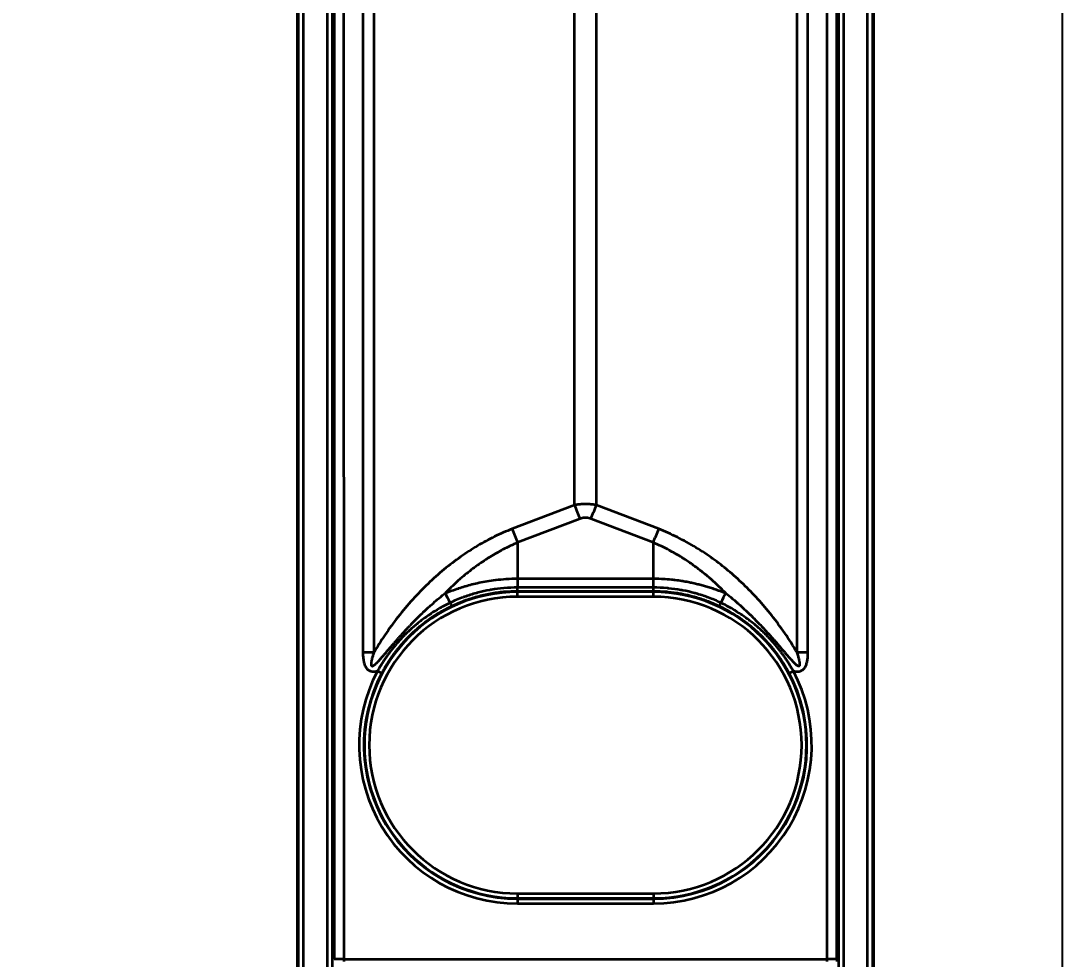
# Model space of a CAD drawing. Header units: millimetres. Extents: x 68 to 2000, y 100 to 2870.
# Drawn here: x 590.4 to 699.3, y 2171.3 to 2269.4 of the extents above; entities that cross this region are included whole.
import ezdxf

# ---------------------------------------------------------------- set-up
doc = ezdxf.new("R2010")
doc.units = ezdxf.units.MM
doc.header["$LTSCALE"] = 10
for name, color, linetype, lineweight in [('_Sichtbarkanten', 7, 'Continuous', 25), ('Bemaßung (ISO)', 7, 'Continuous', 25), ('Sichtbar schmal (ISO)', 7, 'Continuous', 35)]:
    doc.layers.add(name, color=color, linetype=linetype, lineweight=lineweight)
doc.styles.add('Notiztext (DIN)', font='verdana.ttf')
doc.dimstyles.new('Standard (DIN)', dxfattribs={"dimscale": 10, "dimtxt": 2.5, "dimasz": 2.5, "dimexe": 2, "dimexo": 4, "dimgap": 0.5, "dimtad": 1, "dimdec": 1, "dimrnd": 1e-08, "dimtxsty": 'Notiztext (DIN)', "dimcen": 0.09, "dimclrd": 256, "dimclre": 256, "dimclrt": 256, "dimadec": 0, "dimazin": 2, "dimtfac": 1, "dimtmove": 0, "dimatfit": 3, "dimfxl": 0, "dimtolj": 1, "dimtzin": 0, "dimlwd": -1, "dimlwe": -1, "dimarcsym": 0})

# ---------------------------------------------------------------- blocks, each defined once
blk = doc.blocks.new('*D76')
at = {"layer": 'Bemaßung (ISO)', "transparency": 16777216}
for p, q in [((549.28, 2573.67), (388.41, 2573.67)), ((408.41, 2548.67), (408.41, 2098.67)), ((584.32, 2073.67), (388.41, 2073.67))]:
    blk.add_line(p, q, dxfattribs=at)
for points in [[(404.24, 2548.67), (412.58, 2548.67), (408.41, 2573.67)], [(404.24, 2098.67), (412.58, 2098.67), (408.41, 2073.67)]]:
    blk.add_solid(points, dxfattribs=at)
at = {"layer": 'Defpoints', "color": 0, "transparency": 16777216}
for p in [(589.28, 2573.67), (408.41, 2073.67), (624.32, 2073.67)]:
    blk.add_point(p, dxfattribs=at)
at = {"layer": 'Bemaßung (ISO)', "transparency": 16777216, "insert": (377.39, 2293.58), "char_height": 25, "attachment_point": 1, "rotation": 90, "style": 'Notiztext (DIN)'}
blk.add_mtext('\\A1;500', dxfattribs=at)
blk = doc.blocks.new('*D78')
at = {"layer": 'Bemaßung (ISO)', "transparency": 16777216}
for p, q in [((584.44, 2523.66), (474.06, 2523.66)), ((494.06, 1648.68), (494.06, 2498.66)), ((584.44, 1623.68), (474.06, 1623.68))]:
    blk.add_line(p, q, dxfattribs=at)
for points in [[(489.9, 2498.66), (498.23, 2498.66), (494.06, 2523.66)], [(489.9, 1648.68), (498.23, 1648.68), (494.06, 1623.68)]]:
    blk.add_solid(points, dxfattribs=at)
at = {"layer": 'Defpoints', "color": 0, "transparency": 16777216}
for p in [(494.06, 2523.66), (624.44, 2523.66), (624.44, 1623.68)]:
    blk.add_point(p, dxfattribs=at)
at = {"layer": 'Bemaßung (ISO)', "transparency": 16777216, "insert": (463.04, 2042.96), "char_height": 25, "attachment_point": 1, "rotation": 90, "style": 'Notiztext (DIN)'}
blk.add_mtext('\\A1;900', dxfattribs=at)

msp = doc.modelspace()

# ---------------------------------------------------------------- linework, layer by layer
at = {"layer": '_Sichtbarkanten'}
for p, q in [((699.28, 2573.67), (699.28, 1573.67)), ((619.28, 1626.87), (619.28, 2520.47)), ((679.58, 2520.47), (679.58, 1626.87))]:
    msp.add_line(p, q, dxfattribs=at)
at = {"layer": 'Sichtbar schmal (ISO)'}
for p, q in [((619.42, 1625.66), (619.42, 2521.68)), ((619.92, 2521.68), (619.92, 1625.66)), ((622.44, 1625.68), (622.44, 2521.66)), ((622.94, 2521.66), (622.94, 1625.68)), ((623.12, 2521.48), (623.15, 2171.29)), ((624.12, 2521.48), (624.15, 2171.29)), ((674.71, 2171.29), (674.74, 2521.48)), ((675.71, 2171.29), (675.74, 2521.48)), ((675.92, 1625.68), (675.92, 2521.66)), ((676.42, 2521.66), (676.42, 1625.68)), ((678.94, 1625.66), (678.94, 2521.68)), ((679.44, 2521.68), (679.44, 1625.66)), ((626.16, 2328.99), (626.16, 2203.35)), ((627.3, 2328.99), (627.3, 2203.35)), ((671.56, 2203.35), (671.56, 2328.99)), ((672.7, 2203.35), (672.7, 2328.99)), ((648.29, 2218.76), (648.29, 2313.57)), ((650.57, 2218.76), (650.57, 2313.57)), ((648.29, 2218.76), (641.77, 2216.27)), ((657.09, 2216.27), (650.57, 2218.76)), ((648.86, 2217.33), (642.34, 2214.84)), ((656.52, 2214.84), (650, 2217.33)), ((642.34, 2214.84), (642.34, 2211.08)), ((656.52, 2214.84), (656.52, 2211.08)), ((642.34, 2211.08), (642.34, 2210.14)), ((642.34, 2211.08), (656.52, 2211.08)), ((656.52, 2211.08), (656.52, 2210.14)), ((642.33, 2209.74), (642.33, 2209.68)), ((656.53, 2209.74), (642.33, 2209.74)), ((656.53, 2209.68), (642.33, 2209.68)), ((642.33, 2209.18), (642.33, 2209.68)), ((656.52, 2210.14), (642.34, 2210.14)), ((656.53, 2209.74), (656.53, 2209.68)), ((656.53, 2209.18), (656.53, 2209.68)), ((656.53, 2209.18), (642.33, 2209.18)), ((642.33, 2178.16), (656.53, 2178.16)), ((642.33, 2178.16), (642.33, 2177.66)), ((656.53, 2178.16), (656.53, 2177.66)), ((642.33, 2177.66), (656.53, 2177.66)), ((642.33, 2177.61), (642.33, 2177.66)), ((642.33, 2177.61), (656.53, 2177.61)), ((642.33, 2177.61), (642.33, 2177.1)), ((642.33, 2177.1), (656.53, 2177.1)), ((656.53, 2177.61), (656.53, 2177.66)), ((656.53, 2177.61), (656.53, 2177.1)), ((624.15, 2171.29), (674.71, 2171.29)), ((624.15, 2171.29), (624.15, 2171.03)), ((674.71, 2171.03), (674.71, 2171.29))]:
    msp.add_line(p, q, dxfattribs=at)
for centre, radius, start, end in [((642.33, 2193.67), 16.01, 90, 270), ((656.53, 2193.67), 16.01, 270, 90), ((642.33, 2193.67), 15.51, 90, 270), ((656.53, 2193.67), 15.51, 270, 90), ((642.33, 2193.67), 16.07, 152.1014, 270), ((656.53, 2193.67), 16.07, 270, 27.8981)]:
    msp.add_arc(centre, radius, start, end, dxfattribs=at)
for centre, major_axis, ratio, start_param, end_param in [((648.86, 2218.79), (1.79, -4.67), 0.108522, 4.67649, 4.988987), ((650, 2218.79), (-1.79, -4.67), 0.108522, 1.294198, 1.606695), ((642.34, 2216.3), (1.79, -4.67), 0.108522, 4.67649, 4.988987), ((656.52, 2216.3), (-1.79, -4.67), 0.108522, 1.294199, 1.606695), ((636.28, 2206.66), (4.74, -8.81), 0.002481, 1.786532, 1.903747), ((642.33, 2210.24), (-0.005, -0.5), 0.011362, 0.017588, 1.371233), ((662.58, 2206.66), (-4.74, -8.81), 0.002481, 4.379442, 4.496653), ((635.24, 2208.65), (0.214, -0.452), 0.008852, 0.017454, 1.355226), ((663.62, 2208.65), (-0.214, -0.452), 0.008852, 4.92796, 6.265731), ((626.16, 2203.3), (-10, 0), 0.005236, 4.598023, 4.712389), ((672.7, 2203.3), (10, 0), 0.005236, 1.570792, 1.685157), ((642.33, 2193.67), (-11.3, -12.11), 0.999998, 4.976521, 7.03424), ((627.69, 2201.42), (0.442, -0.234), 0.00463, 4.714835, 6.265732), ((656.53, 2193.67), (-11.95, 11.47), 0.999999, 2.335438, 4.39315), ((671.17, 2201.42), (-0.442, -0.234), 0.004623, 0.017453, 1.568343), ((624.15, 2171.29), (-1, 0), 0.005236, 4.712384, 6.265732), ((674.71, 2171.29), (1, 0), 0.005236, 0.017454, 1.570801), ((676.66, 2171.02), (0, 51.65), 0.0184, 1.565548, 1.570515)]:
    msp.add_ellipse(centre, major_axis=major_axis, ratio=ratio, start_param=start_param, end_param=end_param, dxfattribs=at)
for points, knots in [([(650.57, 2218.76), (650.41, 2218.79), (650.26, 2218.82), (650.11, 2218.83), (649.95, 2218.85), (649.8, 2218.86), (649.65, 2218.87), (649.5, 2218.87), (649.35, 2218.87), (649.2, 2218.87), (649.05, 2218.86), (648.9, 2218.85), (648.75, 2218.83), (648.6, 2218.82), (648.44, 2218.79), (648.29, 2218.76)], [0.000001, 0.000001, 0.000001, 0.000001, 0.2, 0.2, 0.2, 0.4, 0.4, 0.4, 0.6, 0.6, 0.6, 0.8, 0.8, 0.8, 1, 1, 1, 1]), ([(650, 2217.33), (649.92, 2217.36), (649.77, 2217.4), (649.54, 2217.44), (649.32, 2217.44), (649.09, 2217.4), (648.94, 2217.36), (648.86, 2217.33)], [0.0000019, 0.0000019, 0.0000019, 0.0000019, 0.2, 0.4, 0.6, 0.8, 1, 1, 1, 1]), ([(671.56, 2203.35), (671.15, 2204.05), (670.28, 2205.4), (668.92, 2207.24), (667.48, 2208.94), (665.95, 2210.51), (664.37, 2211.94), (662.78, 2213.17), (661.01, 2214.36), (659.08, 2215.43), (657.76, 2216.01), (657.09, 2216.27)], [0.0000004, 0.0000004, 0.0000004, 0.0000004, 0.1111111, 0.2222222, 0.3333333, 0.4444444, 0.5555556, 0.6666667, 0.7777778, 0.8888889, 1, 1, 1, 1]), ([(642.34, 2214.84), (641.82, 2214.62), (641.3, 2214.38), (640.8, 2214.11), (640.78, 2214.1), (640.75, 2214.09), (640.73, 2214.08), (640.24, 2213.82), (639.76, 2213.54), (639.28, 2213.24), (639.25, 2213.22), (639.22, 2213.2), (639.18, 2213.18), (638.72, 2212.88), (638.25, 2212.56), (637.79, 2212.22), (637.75, 2212.18), (637.7, 2212.15), (637.66, 2212.12), (637.21, 2211.78), (636.77, 2211.42), (636.34, 2211.05), (636.28, 2211), (636.23, 2210.95), (636.17, 2210.9), (635.75, 2210.53), (635.34, 2210.14), (634.95, 2209.74), (634.88, 2209.68), (634.82, 2209.61), (634.76, 2209.55)], [0, 0, 0, 0, 0.191629, 0.191629, 0.191629, 0.2, 0.2, 0.2, 0.38743, 0.38743, 0.38743, 0.4, 0.4, 0.4, 0.582294, 0.582294, 0.582294, 0.6, 0.6, 0.6, 0.776743, 0.776743, 0.776743, 0.8, 0.8, 0.8, 0.972464, 0.972464, 0.972464, 1, 1, 1, 1]), ([(664.1, 2209.55), (663.93, 2209.73), (663.75, 2209.9), (663.58, 2210.08), (663.31, 2210.33), (663.05, 2210.58), (662.78, 2210.82), (662.53, 2211.04), (662.29, 2211.25), (662.04, 2211.46), (661.83, 2211.63), (661.61, 2211.8), (661.39, 2211.97), (661.05, 2212.23), (660.7, 2212.49), (660.34, 2212.74), (660.18, 2212.85), (660.03, 2212.95), (659.87, 2213.06), (659.41, 2213.35), (658.95, 2213.63), (658.47, 2213.89), (658.39, 2213.94), (658.31, 2213.98), (658.22, 2214.03), (657.66, 2214.33), (657.09, 2214.6), (656.52, 2214.84)], [0.0000009, 0.0000009, 0.0000009, 0.0000009, 0.0810431, 0.0810431, 0.0810431, 0.2, 0.2, 0.2, 0.3088826, 0.3088826, 0.3088826, 0.4, 0.4, 0.4, 0.5401149, 0.5401149, 0.5401149, 0.6, 0.6, 0.6, 0.7701501, 0.7701501, 0.7701501, 0.8, 0.8, 0.8, 1, 1, 1, 1]), ([(634.76, 2209.55), (634.99, 2209.64), (635.22, 2209.73), (635.45, 2209.82), (635.68, 2209.9), (635.91, 2209.99), (636.14, 2210.06), (636.14, 2210.06), (636.15, 2210.07), (636.15, 2210.07), (636.38, 2210.14), (636.6, 2210.21), (636.83, 2210.28), (636.84, 2210.28), (636.85, 2210.29), (636.86, 2210.29), (637.08, 2210.35), (637.31, 2210.42), (637.54, 2210.48), (637.55, 2210.48), (637.56, 2210.48), (637.57, 2210.48), (637.81, 2210.54), (638.05, 2210.6), (638.31, 2210.66), (638.31, 2210.66), (638.32, 2210.66), (638.33, 2210.66), (638.59, 2210.72), (638.86, 2210.77), (639.15, 2210.82), (639.44, 2210.86), (639.75, 2210.91), (640.07, 2210.95), (640.08, 2210.95), (640.09, 2210.95), (640.1, 2210.95), (640.42, 2210.99), (640.76, 2211.02), (641.13, 2211.04), (641.14, 2211.05), (641.15, 2211.05), (641.16, 2211.05), (641.53, 2211.07), (641.92, 2211.08), (642.34, 2211.08)], [0, 0, 0, 0, 0.111111, 0.111111, 0.111111, 0.220207, 0.220207, 0.220207, 0.222222, 0.222222, 0.222222, 0.328943, 0.328943, 0.328943, 0.333333, 0.333333, 0.333333, 0.43972, 0.43972, 0.43972, 0.444444, 0.444444, 0.444444, 0.552556, 0.552556, 0.552556, 0.555556, 0.555556, 0.555556, 0.666667, 0.666667, 0.666667, 0.777778, 0.777778, 0.777778, 0.780981, 0.780981, 0.780981, 0.888889, 0.888889, 0.888889, 0.892422, 0.892422, 0.892422, 1, 1, 1, 1]), ([(656.52, 2211.08), (656.91, 2211.08), (657.29, 2211.07), (657.64, 2211.05), (657.67, 2211.05), (657.7, 2211.05), (657.73, 2211.04), (658.05, 2211.02), (658.35, 2211), (658.63, 2210.97), (658.68, 2210.96), (658.73, 2210.95), (658.78, 2210.95), (659.04, 2210.92), (659.28, 2210.88), (659.51, 2210.85), (659.58, 2210.84), (659.64, 2210.83), (659.71, 2210.82), (659.92, 2210.78), (660.12, 2210.74), (660.31, 2210.71), (660.38, 2210.69), (660.46, 2210.68), (660.53, 2210.66), (660.71, 2210.62), (660.88, 2210.58), (661.05, 2210.54), (661.13, 2210.52), (661.21, 2210.5), (661.28, 2210.48), (661.45, 2210.44), (661.61, 2210.4), (661.77, 2210.36), (661.84, 2210.33), (661.92, 2210.31), (662, 2210.29), (662.16, 2210.24), (662.32, 2210.19), (662.48, 2210.14), (662.56, 2210.12), (662.63, 2210.09), (662.71, 2210.07), (662.89, 2210.01), (663.07, 2209.94), (663.25, 2209.88), (663.3, 2209.86), (663.36, 2209.84), (663.41, 2209.82), (663.64, 2209.73), (663.87, 2209.64), (664.1, 2209.55)], [0, 0, 0, 0, 0.1016951, 0.1016951, 0.1016951, 0.1111111, 0.1111111, 0.1111111, 0.2045975, 0.2045975, 0.2045975, 0.2222222, 0.2222222, 0.2222222, 0.3085673, 0.3085673, 0.3085673, 0.3333333, 0.3333333, 0.3333333, 0.4138171, 0.4138171, 0.4138171, 0.4444444, 0.4444444, 0.4444444, 0.5210089, 0.5210089, 0.5210089, 0.5555556, 0.5555556, 0.5555556, 0.6299216, 0.6299216, 0.6299216, 0.6666667, 0.6666667, 0.6666667, 0.7424194, 0.7424194, 0.7424194, 0.7777778, 0.7777778, 0.7777778, 0.8636836, 0.8636836, 0.8636836, 0.8888889, 0.8888889, 0.8888889, 0.9999987, 0.9999987, 0.9999987, 0.9999987]), ([(627.3, 2203.35), (627.27, 2203.28), (627.25, 2203.22), (627.23, 2203.16), (627.21, 2203.1), (627.19, 2203.04), (627.18, 2202.98), (627.16, 2202.93), (627.14, 2202.87), (627.13, 2202.82), (627.13, 2202.82), (627.13, 2202.81), (627.13, 2202.81), (627.11, 2202.76), (627.1, 2202.72), (627.09, 2202.67), (627.09, 2202.67), (627.09, 2202.66), (627.09, 2202.66), (627.08, 2202.62), (627.07, 2202.57), (627.06, 2202.54), (627.06, 2202.53), (627.06, 2202.53), (627.05, 2202.52), (627.05, 2202.48), (627.04, 2202.45), (627.03, 2202.41), (627.03, 2202.41), (627.03, 2202.4), (627.03, 2202.4), (627.03, 2202.37), (627.02, 2202.34), (627.02, 2202.31), (627.02, 2202.3), (627.02, 2202.3), (627.02, 2202.29), (627.01, 2202.26), (627.01, 2202.24), (627.01, 2202.21), (627.01, 2202.21), (627.01, 2202.2), (627.01, 2202.19), (627.01, 2202.17), (627.01, 2202.15), (627.01, 2202.13), (627.01, 2202.12), (627.01, 2202.12), (627.01, 2202.11), (627.01, 2202.09), (627.01, 2202.08), (627.02, 2202.06), (627.02, 2202.06), (627.02, 2202.05), (627.02, 2202.05), (627.02, 2202.03), (627.03, 2202.02), (627.03, 2202.01), (627.03, 2202.01), (627.03, 2202), (627.04, 2202), (627.04, 2201.99), (627.05, 2201.98), (627.05, 2201.97), (627.06, 2201.97), (627.06, 2201.97), (627.06, 2201.97), (627.07, 2201.96), (627.07, 2201.95), (627.08, 2201.95), (627.08, 2201.95), (627.09, 2201.95), (627.09, 2201.95), (627.1, 2201.94), (627.11, 2201.94), (627.12, 2201.94), (627.12, 2201.94), (627.13, 2201.94), (627.13, 2201.94), (627.14, 2201.94), (627.15, 2201.94), (627.16, 2201.94), (627.17, 2201.94), (627.18, 2201.95), (627.18, 2201.95), (627.2, 2201.95), (627.21, 2201.96), (627.22, 2201.96), (627.23, 2201.97), (627.24, 2201.97), (627.25, 2201.98), (627.26, 2201.98), (627.28, 2201.99), (627.29, 2202), (627.3, 2202.01), (627.31, 2202.02), (627.32, 2202.02), (627.34, 2202.03), (627.36, 2202.05), (627.37, 2202.06), (627.39, 2202.07), (627.4, 2202.08), (627.41, 2202.09), (627.43, 2202.1), (627.45, 2202.12), (627.46, 2202.14), (627.48, 2202.15), (627.49, 2202.16), (627.51, 2202.17), (627.53, 2202.19), (627.54, 2202.21), (627.56, 2202.23), (627.58, 2202.24), (627.6, 2202.26), (627.61, 2202.27), (627.63, 2202.29), (627.65, 2202.31), (627.67, 2202.33), (627.69, 2202.35), (627.71, 2202.37), (627.73, 2202.39), (627.75, 2202.41), (627.77, 2202.43), (627.79, 2202.45), (627.81, 2202.48), (627.83, 2202.5), (627.85, 2202.52), (627.87, 2202.54), (627.89, 2202.56), (627.91, 2202.59), (627.93, 2202.61), (627.96, 2202.64), (627.98, 2202.66), (628, 2202.69), (628.02, 2202.71), (628.05, 2202.74), (628.07, 2202.77), (628.1, 2202.8), (628.12, 2202.82), (628.14, 2202.85), (628.17, 2202.88), (628.19, 2202.9), (628.22, 2202.94), (628.25, 2202.97), (628.28, 2203), (628.3, 2203.03), (628.32, 2203.06), (628.35, 2203.09), (628.38, 2203.12), (628.41, 2203.16), (628.45, 2203.2), (628.47, 2203.23), (628.5, 2203.26), (628.52, 2203.29), (628.56, 2203.33), (628.59, 2203.37), (628.63, 2203.42), (628.66, 2203.45), (628.68, 2203.48), (628.71, 2203.51), (628.75, 2203.56), (628.79, 2203.61), (628.84, 2203.66), (628.86, 2203.69), (628.89, 2203.72), (628.92, 2203.75), (628.96, 2203.8), (629.01, 2203.86), (629.06, 2203.92), (629.09, 2203.95), (629.11, 2203.98), (629.14, 2204.01), (629.19, 2204.08), (629.25, 2204.14), (629.31, 2204.21), (629.33, 2204.24), (629.36, 2204.27), (629.39, 2204.3), (629.45, 2204.37), (629.51, 2204.45), (629.58, 2204.52), (629.61, 2204.55), (629.64, 2204.59), (629.67, 2204.62), (629.73, 2204.7), (629.81, 2204.78), (629.88, 2204.86), (629.91, 2204.9), (629.94, 2204.93), (629.97, 2204.97), (630.05, 2205.05), (630.13, 2205.15), (630.21, 2205.24), (630.24, 2205.27), (630.27, 2205.3), (630.3, 2205.34), (630.39, 2205.44), (630.49, 2205.54), (630.58, 2205.64), (630.61, 2205.67), (630.64, 2205.71), (630.67, 2205.74), (630.77, 2205.85), (630.88, 2205.96), (630.98, 2206.07), (631.01, 2206.1), (631.04, 2206.14), (631.08, 2206.17), (631.19, 2206.29), (631.31, 2206.41), (631.43, 2206.54), (631.46, 2206.57), (631.49, 2206.6), (631.52, 2206.63), (631.65, 2206.76), (631.79, 2206.9), (631.93, 2207.04), (631.96, 2207.07), (631.99, 2207.1), (632.02, 2207.13), (632.17, 2207.28), (632.33, 2207.43), (632.5, 2207.59), (632.53, 2207.62), (632.56, 2207.64), (632.59, 2207.67), (632.76, 2207.83), (632.94, 2208), (633.14, 2208.18), (633.16, 2208.2), (633.19, 2208.23), (633.22, 2208.25), (633.42, 2208.43), (633.63, 2208.62), (633.86, 2208.81), (633.89, 2208.83), (633.91, 2208.86), (633.94, 2208.88), (634.17, 2209.08), (634.42, 2209.28), (634.68, 2209.49), (634.71, 2209.51), (634.73, 2209.53), (634.76, 2209.55)], [0.0000002, 0.0000002, 0.0000002, 0.0000002, 0.0238095, 0.0238095, 0.0238095, 0.047619, 0.047619, 0.047619, 0.0714286, 0.0714286, 0.0714286, 0.0730286, 0.0730286, 0.0730286, 0.0952381, 0.0952381, 0.0952381, 0.097372, 0.097372, 0.097372, 0.1190476, 0.1190476, 0.1190476, 0.1217162, 0.1217162, 0.1217162, 0.1428571, 0.1428571, 0.1428571, 0.1460594, 0.1460594, 0.1460594, 0.1666667, 0.1666667, 0.1666667, 0.1703991, 0.1703991, 0.1703991, 0.1904762, 0.1904762, 0.1904762, 0.1947403, 0.1947403, 0.1947403, 0.2142857, 0.2142857, 0.2142857, 0.2190818, 0.2190818, 0.2190818, 0.2380952, 0.2380952, 0.2380952, 0.243441, 0.243441, 0.243441, 0.2619048, 0.2619048, 0.2619048, 0.2677907, 0.2677907, 0.2677907, 0.2857143, 0.2857143, 0.2857143, 0.2921571, 0.2921571, 0.2921571, 0.3095238, 0.3095238, 0.3095238, 0.3164873, 0.3164873, 0.3164873, 0.3333333, 0.3333333, 0.3333333, 0.3407669, 0.3407669, 0.3407669, 0.3571429, 0.3571429, 0.3571429, 0.3651464, 0.3651464, 0.3651464, 0.3809524, 0.3809524, 0.3809524, 0.3894893, 0.3894893, 0.3894893, 0.4047619, 0.4047619, 0.4047619, 0.4138282, 0.4138282, 0.4138282, 0.4285714, 0.4285714, 0.4285714, 0.4381614, 0.4381614, 0.4381614, 0.452381, 0.452381, 0.452381, 0.4625092, 0.4625092, 0.4625092, 0.4761905, 0.4761905, 0.4761905, 0.4868603, 0.4868603, 0.4868603, 0.5, 0.5, 0.5, 0.5112047, 0.5112047, 0.5112047, 0.5238095, 0.5238095, 0.5238095, 0.535541, 0.535541, 0.535541, 0.547619, 0.547619, 0.547619, 0.5598826, 0.5598826, 0.5598826, 0.5714286, 0.5714286, 0.5714286, 0.584225, 0.584225, 0.584225, 0.5952381, 0.5952381, 0.5952381, 0.6085671, 0.6085671, 0.6085671, 0.6190476, 0.6190476, 0.6190476, 0.6329104, 0.6329104, 0.6329104, 0.6428571, 0.6428571, 0.6428571, 0.6572541, 0.6572541, 0.6572541, 0.6666667, 0.6666667, 0.6666667, 0.6815957, 0.6815957, 0.6815957, 0.6904762, 0.6904762, 0.6904762, 0.7059371, 0.7059371, 0.7059371, 0.7142857, 0.7142857, 0.7142857, 0.7302792, 0.7302792, 0.7302792, 0.7380952, 0.7380952, 0.7380952, 0.754621, 0.754621, 0.754621, 0.7619048, 0.7619048, 0.7619048, 0.7789668, 0.7789668, 0.7789668, 0.7857143, 0.7857143, 0.7857143, 0.8033127, 0.8033127, 0.8033127, 0.8095238, 0.8095238, 0.8095238, 0.8276521, 0.8276521, 0.8276521, 0.8333333, 0.8333333, 0.8333333, 0.8519909, 0.8519909, 0.8519909, 0.8571429, 0.8571429, 0.8571429, 0.876334, 0.876334, 0.876334, 0.8809524, 0.8809524, 0.8809524, 0.9006772, 0.9006772, 0.9006772, 0.9047619, 0.9047619, 0.9047619, 0.925021, 0.925021, 0.925021, 0.9285714, 0.9285714, 0.9285714, 0.9493629, 0.9493629, 0.9493629, 0.952381, 0.952381, 0.952381, 0.9737096, 0.9737096, 0.9737096, 0.9761905, 0.9761905, 0.9761905, 0.9980398, 0.9980398, 0.9980398, 0.9999998, 0.9999998, 0.9999998, 0.9999998]), ([(642.34, 2210.14), (641.86, 2210.14), (641.39, 2210.12), (640.91, 2210.08), (640.9, 2210.08), (640.89, 2210.08), (640.89, 2210.08), (640.45, 2210.04), (640.01, 2209.98), (639.58, 2209.91), (639.53, 2209.9), (639.49, 2209.89), (639.44, 2209.88), (639.02, 2209.81), (638.61, 2209.72), (638.2, 2209.61), (638.14, 2209.6), (638.08, 2209.58), (638.02, 2209.56), (637.59, 2209.45), (637.17, 2209.31), (636.75, 2209.16), (636.71, 2209.15), (636.67, 2209.13), (636.63, 2209.12), (636.17, 2208.95), (635.73, 2208.76), (635.29, 2208.55)], [0, 0, 0, 0, 0.1963807, 0.1963807, 0.1963807, 0.2, 0.2, 0.2, 0.3800145, 0.3800145, 0.3800145, 0.4, 0.4, 0.4, 0.574095, 0.574095, 0.574095, 0.6, 0.6, 0.6, 0.7817764, 0.7817764, 0.7817764, 0.8, 0.8, 0.8, 0.9999992, 0.9999992, 0.9999992, 0.9999992]), ([(642.33, 2209.74), (641.86, 2209.74), (641.38, 2209.72), (640.91, 2209.68), (640.44, 2209.64), (639.97, 2209.57), (639.5, 2209.49), (639.04, 2209.41), (638.57, 2209.3), (638.11, 2209.18), (637.66, 2209.05), (637.21, 2208.91), (636.76, 2208.75), (636.32, 2208.58), (635.88, 2208.4), (635.45, 2208.2)], [0, 0, 0, 0, 0.2, 0.2, 0.2, 0.4, 0.4, 0.4, 0.6, 0.6, 0.6, 0.8, 0.8, 0.8, 1, 1, 1, 1]), ([(656.52, 2210.14), (656.52, 2210.1), (656.52, 2210.05), (656.52, 2210.01), (656.52, 2209.97), (656.52, 2209.94), (656.52, 2209.9), (656.52, 2209.87), (656.52, 2209.84), (656.53, 2209.82), (656.53, 2209.79), (656.53, 2209.77), (656.53, 2209.76), (656.53, 2209.75), (656.53, 2209.74), (656.53, 2209.74)], [0, 0, 0, 0, 0.2, 0.2, 0.2, 0.4, 0.4, 0.4, 0.6, 0.6, 0.6, 0.8, 0.8, 0.8, 1, 1, 1, 1]), ([(663.57, 2208.55), (663.14, 2208.76), (662.71, 2208.94), (662.26, 2209.11), (662.25, 2209.11), (662.24, 2209.11), (662.23, 2209.12), (661.82, 2209.27), (661.41, 2209.4), (660.99, 2209.52), (660.94, 2209.54), (660.89, 2209.55), (660.84, 2209.56), (660.44, 2209.67), (660.03, 2209.77), (659.62, 2209.85), (659.55, 2209.86), (659.49, 2209.87), (659.42, 2209.88), (658.99, 2209.96), (658.55, 2210.02), (658.12, 2210.06), (658.07, 2210.07), (658.02, 2210.07), (657.97, 2210.08), (657.49, 2210.12), (657, 2210.14), (656.52, 2210.14)], [0, 0, 0, 0, 0.195223, 0.195223, 0.195223, 0.2, 0.2, 0.2, 0.378744, 0.378744, 0.378744, 0.4, 0.4, 0.4, 0.572466, 0.572466, 0.572466, 0.6, 0.6, 0.6, 0.779927, 0.779927, 0.779927, 0.8, 0.8, 0.8, 1, 1, 1, 1]), ([(663.4, 2208.2), (662.99, 2208.39), (662.56, 2208.57), (662.13, 2208.73), (662.12, 2208.74), (662.11, 2208.74), (662.1, 2208.75), (661.7, 2208.89), (661.29, 2209.02), (660.89, 2209.14), (660.84, 2209.15), (660.79, 2209.17), (660.74, 2209.18), (660.35, 2209.29), (659.95, 2209.38), (659.54, 2209.46), (659.48, 2209.47), (659.42, 2209.48), (659.36, 2209.49), (658.93, 2209.57), (658.51, 2209.62), (658.08, 2209.67), (658.04, 2209.67), (657.99, 2209.67), (657.95, 2209.68), (657.47, 2209.72), (657, 2209.74), (656.53, 2209.74)], [0, 0, 0, 0, 0.1954813, 0.1954813, 0.1954813, 0.2, 0.2, 0.2, 0.3792433, 0.3792433, 0.3792433, 0.4, 0.4, 0.4, 0.5732191, 0.5732191, 0.5732191, 0.6, 0.6, 0.6, 0.7809523, 0.7809523, 0.7809523, 0.8, 0.8, 0.8, 1, 1, 1, 1]), ([(664.1, 2209.55), (664.34, 2209.36), (664.57, 2209.17), (664.79, 2208.98), (664.93, 2208.87), (665.07, 2208.75), (665.21, 2208.63), (665.28, 2208.57), (665.36, 2208.5), (665.44, 2208.43), (665.64, 2208.25), (665.85, 2208.07), (666.04, 2207.88), (666.24, 2207.7), (666.44, 2207.52), (666.63, 2207.33), (666.71, 2207.26), (666.79, 2207.18), (666.86, 2207.1), (666.98, 2206.99), (667.08, 2206.89), (667.19, 2206.78), (667.38, 2206.59), (667.55, 2206.41), (667.72, 2206.23), (667.89, 2206.06), (668.05, 2205.89), (668.19, 2205.73), (668.29, 2205.62), (668.39, 2205.52), (668.48, 2205.42), (668.52, 2205.38), (668.56, 2205.33), (668.6, 2205.29), (668.72, 2205.15), (668.84, 2205.02), (668.95, 2204.9), (669.06, 2204.77), (669.16, 2204.66), (669.26, 2204.55), (669.35, 2204.44), (669.45, 2204.33), (669.53, 2204.23), (669.62, 2204.13), (669.7, 2204.03), (669.78, 2203.94), (669.86, 2203.85), (669.93, 2203.76), (670, 2203.68), (670.03, 2203.64), (670.07, 2203.61), (670.1, 2203.57), (670.13, 2203.53), (670.17, 2203.49), (670.2, 2203.45), (670.27, 2203.37), (670.33, 2203.3), (670.38, 2203.23), (670.44, 2203.17), (670.5, 2203.1), (670.55, 2203.04), (670.6, 2202.98), (670.65, 2202.92), (670.7, 2202.87), (670.75, 2202.81), (670.79, 2202.76), (670.84, 2202.71), (670.88, 2202.66), (670.92, 2202.61), (670.97, 2202.57), (671.01, 2202.52), (671.05, 2202.48), (671.08, 2202.44), (671.12, 2202.4), (671.16, 2202.36), (671.2, 2202.33), (671.23, 2202.29), (671.27, 2202.26), (671.3, 2202.22), (671.33, 2202.19), (671.36, 2202.16), (671.39, 2202.14), (671.42, 2202.11), (671.45, 2202.09), (671.48, 2202.06), (671.51, 2202.04), (671.53, 2202.02), (671.56, 2202.01), (671.58, 2201.99), (671.61, 2201.98), (671.63, 2201.97), (671.65, 2201.96), (671.67, 2201.95), (671.69, 2201.95), (671.7, 2201.94), (671.72, 2201.94), (671.73, 2201.94), (671.75, 2201.94), (671.76, 2201.94), (671.77, 2201.95), (671.78, 2201.95), (671.79, 2201.96), (671.8, 2201.97), (671.81, 2201.98), (671.82, 2201.99), (671.83, 2202.01), (671.83, 2202.02), (671.84, 2202.04), (671.84, 2202.06), (671.85, 2202.08), (671.85, 2202.11), (671.85, 2202.13), (671.85, 2202.16), (671.85, 2202.19), (671.85, 2202.23), (671.85, 2202.26), (671.84, 2202.29), (671.84, 2202.33), (671.83, 2202.37), (671.83, 2202.41), (671.82, 2202.46), (671.81, 2202.5), (671.8, 2202.55), (671.79, 2202.6), (671.78, 2202.65), (671.76, 2202.7), (671.75, 2202.76), (671.73, 2202.82), (671.71, 2202.88), (671.7, 2202.94), (671.68, 2203), (671.66, 2203.06), (671.63, 2203.13), (671.61, 2203.2), (671.59, 2203.27), (671.56, 2203.35)], [0, 0, 0, 0, 0.02439, 0.02439, 0.02439, 0.039811, 0.039811, 0.039811, 0.04878, 0.04878, 0.04878, 0.073171, 0.073171, 0.073171, 0.097561, 0.097561, 0.097561, 0.107724, 0.107724, 0.107724, 0.121951, 0.121951, 0.121951, 0.146341, 0.146341, 0.146341, 0.170732, 0.170732, 0.170732, 0.187601, 0.187601, 0.187601, 0.195122, 0.195122, 0.195122, 0.219512, 0.219512, 0.219512, 0.243902, 0.243902, 0.243902, 0.268293, 0.268293, 0.268293, 0.292683, 0.292683, 0.292683, 0.317073, 0.317073, 0.317073, 0.32837, 0.32837, 0.32837, 0.341463, 0.341463, 0.341463, 0.365854, 0.365854, 0.365854, 0.390244, 0.390244, 0.390244, 0.414634, 0.414634, 0.414634, 0.439024, 0.439024, 0.439024, 0.463415, 0.463415, 0.463415, 0.487805, 0.487805, 0.487805, 0.512195, 0.512195, 0.512195, 0.536585, 0.536585, 0.536585, 0.560976, 0.560976, 0.560976, 0.585366, 0.585366, 0.585366, 0.609756, 0.609756, 0.609756, 0.634146, 0.634146, 0.634146, 0.658537, 0.658537, 0.658537, 0.682927, 0.682927, 0.682927, 0.707317, 0.707317, 0.707317, 0.731707, 0.731707, 0.731707, 0.756098, 0.756098, 0.756098, 0.780488, 0.780488, 0.780488, 0.804878, 0.804878, 0.804878, 0.829268, 0.829268, 0.829268, 0.853659, 0.853659, 0.853659, 0.878049, 0.878049, 0.878049, 0.902439, 0.902439, 0.902439, 0.926829, 0.926829, 0.926829, 0.95122, 0.95122, 0.95122, 0.97561, 0.97561, 0.97561, 1, 1, 1, 1]), ([(635.29, 2208.55), (634.9, 2208.37), (634.54, 2208.18), (634.21, 2207.99), (634.18, 2207.98), (634.16, 2207.96), (634.13, 2207.94), (633.83, 2207.77), (633.55, 2207.6), (633.28, 2207.43), (633.24, 2207.39), (633.19, 2207.36), (633.14, 2207.33), (632.91, 2207.17), (632.69, 2207.02), (632.48, 2206.87), (632.42, 2206.82), (632.36, 2206.77), (632.3, 2206.73), (632.12, 2206.59), (631.95, 2206.45), (631.79, 2206.32), (631.71, 2206.26), (631.64, 2206.2), (631.58, 2206.15), (631.44, 2206.03), (631.31, 2205.91), (631.18, 2205.8), (631.1, 2205.73), (631.03, 2205.66), (630.96, 2205.59), (630.85, 2205.49), (630.75, 2205.39), (630.65, 2205.3), (630.57, 2205.22), (630.5, 2205.14), (630.42, 2205.07), (630.34, 2204.98), (630.26, 2204.9), (630.19, 2204.82), (630.11, 2204.74), (630.03, 2204.65), (629.96, 2204.57), (629.9, 2204.5), (629.84, 2204.44), (629.78, 2204.37), (629.7, 2204.28), (629.63, 2204.19), (629.55, 2204.11), (629.51, 2204.05), (629.46, 2204), (629.42, 2203.95), (629.34, 2203.85), (629.27, 2203.76), (629.2, 2203.67), (629.17, 2203.63), (629.14, 2203.59), (629.11, 2203.55), (629.03, 2203.45), (628.96, 2203.36), (628.89, 2203.27), (628.87, 2203.24), (628.85, 2203.21), (628.83, 2203.18), (628.75, 2203.08), (628.68, 2202.98), (628.62, 2202.89), (628.6, 2202.87), (628.59, 2202.85), (628.58, 2202.83), (628.51, 2202.73), (628.44, 2202.63), (628.38, 2202.54), (628.37, 2202.53), (628.36, 2202.52), (628.36, 2202.51), (628.29, 2202.41), (628.23, 2202.31), (628.17, 2202.22), (628.1, 2202.12), (628.04, 2202.02), (627.99, 2201.93), (627.99, 2201.93), (627.99, 2201.93), (627.98, 2201.92), (627.93, 2201.83), (627.88, 2201.75), (627.83, 2201.66), (627.78, 2201.58), (627.73, 2201.5), (627.69, 2201.42)], [0, 0, 0, 0, 0.0576516, 0.0576516, 0.0576516, 0.0625, 0.0625, 0.0625, 0.1152846, 0.1152846, 0.1152846, 0.125, 0.125, 0.125, 0.1730749, 0.1730749, 0.1730749, 0.1875, 0.1875, 0.1875, 0.2309863, 0.2309863, 0.2309863, 0.25, 0.25, 0.25, 0.2890101, 0.2890101, 0.2890101, 0.3125, 0.3125, 0.3125, 0.3471308, 0.3471308, 0.3471308, 0.375, 0.375, 0.375, 0.40534, 0.40534, 0.40534, 0.4375, 0.4375, 0.4375, 0.4636251, 0.4636251, 0.4636251, 0.5, 0.5, 0.5, 0.5219791, 0.5219791, 0.5219791, 0.5625, 0.5625, 0.5625, 0.5803873, 0.5803873, 0.5803873, 0.625, 0.625, 0.625, 0.638797, 0.638797, 0.638797, 0.6875, 0.6875, 0.6875, 0.6971335, 0.6971335, 0.6971335, 0.75, 0.75, 0.75, 0.7554332, 0.7554332, 0.7554332, 0.8125, 0.8125, 0.8125, 0.8727942, 0.8727942, 0.8727942, 0.875, 0.875, 0.875, 0.9356279, 0.9356279, 0.9356279, 0.9999999, 0.9999999, 0.9999999, 0.9999999]), ([(671.17, 2201.42), (671.13, 2201.49), (671.08, 2201.57), (671.03, 2201.66), (671.03, 2201.66), (671.03, 2201.67), (671.02, 2201.67), (670.98, 2201.75), (670.93, 2201.84), (670.88, 2201.92), (670.87, 2201.93), (670.86, 2201.95), (670.85, 2201.96), (670.8, 2202.04), (670.75, 2202.13), (670.69, 2202.22), (670.68, 2202.24), (670.67, 2202.26), (670.65, 2202.28), (670.6, 2202.36), (670.54, 2202.45), (670.48, 2202.54), (670.46, 2202.57), (670.44, 2202.6), (670.42, 2202.63), (670.37, 2202.71), (670.31, 2202.8), (670.24, 2202.89), (670.22, 2202.93), (670.19, 2202.97), (670.16, 2203.01), (670.1, 2203.09), (670.04, 2203.18), (669.97, 2203.26), (669.93, 2203.32), (669.89, 2203.37), (669.85, 2203.42), (669.79, 2203.5), (669.73, 2203.59), (669.66, 2203.67), (669.61, 2203.73), (669.56, 2203.8), (669.5, 2203.87), (669.44, 2203.94), (669.38, 2204.02), (669.31, 2204.11), (669.24, 2204.18), (669.17, 2204.26), (669.1, 2204.35), (669.04, 2204.42), (668.97, 2204.49), (668.9, 2204.57), (668.82, 2204.66), (668.73, 2204.76), (668.64, 2204.86), (668.57, 2204.93), (668.51, 2205), (668.44, 2205.07), (668.33, 2205.18), (668.21, 2205.29), (668.09, 2205.41), (668.03, 2205.47), (667.97, 2205.53), (667.9, 2205.59), (667.76, 2205.72), (667.61, 2205.86), (667.46, 2205.99), (667.4, 2206.04), (667.34, 2206.1), (667.28, 2206.15), (667.1, 2206.3), (666.91, 2206.45), (666.71, 2206.61), (666.66, 2206.65), (666.61, 2206.69), (666.56, 2206.73), (666.33, 2206.9), (666.09, 2207.08), (665.83, 2207.26), (665.79, 2207.28), (665.76, 2207.3), (665.72, 2207.33), (665.43, 2207.52), (665.12, 2207.72), (664.79, 2207.91), (664.77, 2207.92), (664.75, 2207.93), (664.73, 2207.94), (664.37, 2208.15), (663.99, 2208.35), (663.57, 2208.55)], [0, 0, 0, 0, 0.0625, 0.0625, 0.0625, 0.0664152, 0.0664152, 0.0664152, 0.125, 0.125, 0.125, 0.1332616, 0.1332616, 0.1332616, 0.1875, 0.1875, 0.1875, 0.2000516, 0.2000516, 0.2000516, 0.25, 0.25, 0.25, 0.266652, 0.266652, 0.266652, 0.3125, 0.3125, 0.3125, 0.3331533, 0.3331533, 0.3331533, 0.375, 0.375, 0.375, 0.3996259, 0.3996259, 0.3996259, 0.4375, 0.4375, 0.4375, 0.4661489, 0.4661489, 0.4661489, 0.5, 0.5, 0.5, 0.5327532, 0.5327532, 0.5327532, 0.5625, 0.5625, 0.5625, 0.5994492, 0.5994492, 0.5994492, 0.625, 0.625, 0.625, 0.6662511, 0.6662511, 0.6662511, 0.6875, 0.6875, 0.6875, 0.733172, 0.733172, 0.733172, 0.75, 0.75, 0.75, 0.8002452, 0.8002452, 0.8002452, 0.8125, 0.8125, 0.8125, 0.8673425, 0.8673425, 0.8673425, 0.875, 0.875, 0.875, 0.9341085, 0.9341085, 0.9341085, 0.9375, 0.9375, 0.9375, 0.9999998, 0.9999998, 0.9999998, 0.9999998]), ([(635.45, 2208.2), (635.08, 2208.02), (634.73, 2207.84), (634.4, 2207.65), (634.38, 2207.64), (634.35, 2207.62), (634.32, 2207.6), (634.03, 2207.44), (633.76, 2207.27), (633.5, 2207.1), (633.46, 2207.07), (633.41, 2207.04), (633.36, 2207.01), (633.14, 2206.86), (632.92, 2206.7), (632.72, 2206.55), (632.66, 2206.51), (632.6, 2206.46), (632.55, 2206.42), (632.37, 2206.29), (632.21, 2206.15), (632.05, 2206.02), (631.98, 2205.97), (631.91, 2205.91), (631.85, 2205.85), (631.71, 2205.74), (631.59, 2205.62), (631.46, 2205.51), (631.39, 2205.44), (631.32, 2205.38), (631.25, 2205.31), (631.15, 2205.21), (631.05, 2205.11), (630.95, 2205.02), (630.88, 2204.94), (630.8, 2204.87), (630.73, 2204.79), (630.65, 2204.71), (630.58, 2204.63), (630.51, 2204.55), (630.43, 2204.47), (630.36, 2204.39), (630.29, 2204.31), (630.23, 2204.24), (630.17, 2204.18), (630.12, 2204.11), (630.04, 2204.02), (629.97, 2203.94), (629.9, 2203.85), (629.86, 2203.8), (629.81, 2203.75), (629.77, 2203.7), (629.7, 2203.6), (629.63, 2203.51), (629.56, 2203.42), (629.53, 2203.38), (629.5, 2203.34), (629.47, 2203.31), (629.4, 2203.21), (629.33, 2203.12), (629.26, 2203.02), (629.24, 2203), (629.22, 2202.97), (629.2, 2202.94), (629.14, 2202.84), (629.07, 2202.74), (629.01, 2202.65), (628.99, 2202.63), (628.98, 2202.61), (628.97, 2202.6), (628.9, 2202.5), (628.84, 2202.4), (628.78, 2202.3), (628.77, 2202.3), (628.77, 2202.29), (628.76, 2202.28), (628.7, 2202.18), (628.64, 2202.08), (628.58, 2201.99), (628.52, 2201.89), (628.47, 2201.79), (628.41, 2201.7), (628.41, 2201.7), (628.41, 2201.7), (628.41, 2201.69), (628.36, 2201.6), (628.31, 2201.52), (628.26, 2201.44), (628.22, 2201.35), (628.17, 2201.27), (628.13, 2201.19)], [0, 0, 0, 0, 0.0576521, 0.0576521, 0.0576521, 0.0625, 0.0625, 0.0625, 0.1152856, 0.1152856, 0.1152856, 0.125, 0.125, 0.125, 0.1730756, 0.1730756, 0.1730756, 0.1875, 0.1875, 0.1875, 0.2309873, 0.2309873, 0.2309873, 0.25, 0.25, 0.25, 0.2890111, 0.2890111, 0.2890111, 0.3125, 0.3125, 0.3125, 0.3471318, 0.3471318, 0.3471318, 0.375, 0.375, 0.375, 0.405341, 0.405341, 0.405341, 0.4375, 0.4375, 0.4375, 0.4636262, 0.4636262, 0.4636262, 0.5, 0.5, 0.5, 0.5219802, 0.5219802, 0.5219802, 0.5625, 0.5625, 0.5625, 0.5803885, 0.5803885, 0.5803885, 0.625, 0.625, 0.625, 0.6387984, 0.6387984, 0.6387984, 0.6875, 0.6875, 0.6875, 0.6971349, 0.6971349, 0.6971349, 0.75, 0.75, 0.75, 0.7554348, 0.7554348, 0.7554348, 0.8125, 0.8125, 0.8125, 0.8727956, 0.8727956, 0.8727956, 0.875, 0.875, 0.875, 0.9356293, 0.9356293, 0.9356293, 0.9999999, 0.9999999, 0.9999999, 0.9999999]), ([(670.73, 2201.19), (670.69, 2201.26), (670.65, 2201.34), (670.6, 2201.43), (670.6, 2201.43), (670.59, 2201.44), (670.59, 2201.44), (670.55, 2201.52), (670.5, 2201.61), (670.45, 2201.69), (670.44, 2201.71), (670.44, 2201.72), (670.43, 2201.73), (670.38, 2201.81), (670.33, 2201.9), (670.28, 2201.99), (670.26, 2202.01), (670.25, 2202.03), (670.24, 2202.05), (670.19, 2202.13), (670.14, 2202.22), (670.08, 2202.3), (670.06, 2202.33), (670.04, 2202.36), (670.02, 2202.39), (669.97, 2202.48), (669.91, 2202.56), (669.85, 2202.65), (669.83, 2202.69), (669.8, 2202.73), (669.77, 2202.77), (669.71, 2202.85), (669.66, 2202.94), (669.59, 2203.02), (669.56, 2203.07), (669.52, 2203.13), (669.48, 2203.18), (669.42, 2203.26), (669.36, 2203.34), (669.3, 2203.42), (669.25, 2203.49), (669.2, 2203.55), (669.15, 2203.62), (669.09, 2203.69), (669.03, 2203.77), (668.96, 2203.85), (668.9, 2203.93), (668.83, 2204.01), (668.77, 2204.09), (668.7, 2204.16), (668.64, 2204.23), (668.57, 2204.31), (668.49, 2204.4), (668.41, 2204.49), (668.32, 2204.59), (668.26, 2204.66), (668.19, 2204.73), (668.13, 2204.79), (668.02, 2204.9), (667.91, 2205.02), (667.79, 2205.13), (667.73, 2205.19), (667.67, 2205.25), (667.61, 2205.31), (667.48, 2205.44), (667.33, 2205.57), (667.18, 2205.7), (667.13, 2205.75), (667.07, 2205.8), (667.01, 2205.85), (666.84, 2206), (666.65, 2206.15), (666.46, 2206.31), (666.41, 2206.34), (666.36, 2206.38), (666.31, 2206.42), (666.09, 2206.59), (665.86, 2206.76), (665.6, 2206.93), (665.57, 2206.96), (665.53, 2206.98), (665.5, 2207.01), (665.22, 2207.19), (664.92, 2207.38), (664.59, 2207.57), (664.57, 2207.58), (664.56, 2207.59), (664.54, 2207.6), (664.19, 2207.8), (663.81, 2208), (663.4, 2208.2)], [0, 0, 0, 0, 0.0625, 0.0625, 0.0625, 0.066415, 0.066415, 0.066415, 0.125, 0.125, 0.125, 0.133261, 0.133261, 0.133261, 0.1875, 0.1875, 0.1875, 0.200051, 0.200051, 0.200051, 0.25, 0.25, 0.25, 0.266651, 0.266651, 0.266651, 0.3125, 0.3125, 0.3125, 0.333153, 0.333153, 0.333153, 0.375, 0.375, 0.375, 0.399625, 0.399625, 0.399625, 0.4375, 0.4375, 0.4375, 0.466148, 0.466148, 0.466148, 0.5, 0.5, 0.5, 0.532753, 0.532753, 0.532753, 0.5625, 0.5625, 0.5625, 0.599449, 0.599449, 0.599449, 0.625, 0.625, 0.625, 0.66625, 0.66625, 0.66625, 0.6875, 0.6875, 0.6875, 0.733171, 0.733171, 0.733171, 0.75, 0.75, 0.75, 0.800244, 0.800244, 0.800244, 0.8125, 0.8125, 0.8125, 0.867342, 0.867342, 0.867342, 0.875, 0.875, 0.875, 0.934107, 0.934107, 0.934107, 0.9375, 0.9375, 0.9375, 1, 1, 1, 1]), ([(671.17, 2201.42), (671.22, 2201.41), (671.32, 2201.38), (671.47, 2201.36), (671.61, 2201.36), (671.74, 2201.37), (671.86, 2201.39), (671.97, 2201.43), (672.06, 2201.48), (672.15, 2201.54), (672.24, 2201.61), (672.32, 2201.71), (672.4, 2201.83), (672.47, 2201.96), (672.53, 2202.1), (672.58, 2202.27), (672.63, 2202.45), (672.66, 2202.64), (672.68, 2202.86), (672.7, 2203.09), (672.7, 2203.26), (672.7, 2203.35)], [0, 0, 0, 0, 0.0526316, 0.1052632, 0.1578947, 0.2105263, 0.2631579, 0.3157895, 0.3684211, 0.4210526, 0.4736842, 0.5263158, 0.5789474, 0.6315789, 0.6842105, 0.7368421, 0.7894737, 0.8421053, 0.8947368, 0.9473684, 0.9999987, 0.9999987, 0.9999987, 0.9999987])]:
    msp.add_open_spline(points, degree=3, knots=knots, dxfattribs=at)
for points in [[(641.77, 2216.27), (641.14, 2216.03), (639.9, 2215.49), (638.13, 2214.53), (636.35, 2213.37), (634.62, 2212.05), (632.96, 2210.57), (631.36, 2208.93), (629.81, 2207.08), (628.42, 2205.16), (627.65, 2203.95), (627.3, 2203.35)], [(626.16, 2203.35), (626.16, 2203.27), (626.16, 2203.12), (626.17, 2202.91), (626.19, 2202.72), (626.22, 2202.53), (626.25, 2202.37), (626.29, 2202.21), (626.34, 2202.07), (626.4, 2201.94), (626.46, 2201.82), (626.53, 2201.71), (626.61, 2201.62), (626.69, 2201.55), (626.78, 2201.49), (626.87, 2201.44), (626.98, 2201.4), (627.1, 2201.37), (627.23, 2201.36), (627.37, 2201.36), (627.53, 2201.38), (627.63, 2201.41), (627.69, 2201.42)]]:
    msp.add_open_spline(points, degree=3, dxfattribs=at)

# ---------------------------------------------------------------- dimensions: what is measured, and where the dimension line sits
at = {"layer": 'Bemaßung (ISO)'}
for base, p1, p2, picture, middle in [((408.41, 2073.67), (589.28, 2573.67), (624.32, 2073.67), '*D76', (408.41, 2323.67)), ((494.06, 2523.66), (624.44, 1623.68), (624.44, 2523.66), '*D78', (494.06, 2073.67))]:
    dim = msp.add_linear_dim(base=base, p1=p1, p2=p2, angle=90, dimstyle='Standard (DIN)', override={"dimdec": 1, "dimtp": 0, "dimtm": 0, "dimtdec": 2, "dimtofl": 0, "dimatfit": 1}, dxfattribs=at)
    dim.commit()
    dim.dimension.update_dxf_attribs({"geometry": picture, "text_midpoint": middle, "dimtype": 160})

doc.saveas('drawing.dxf')
